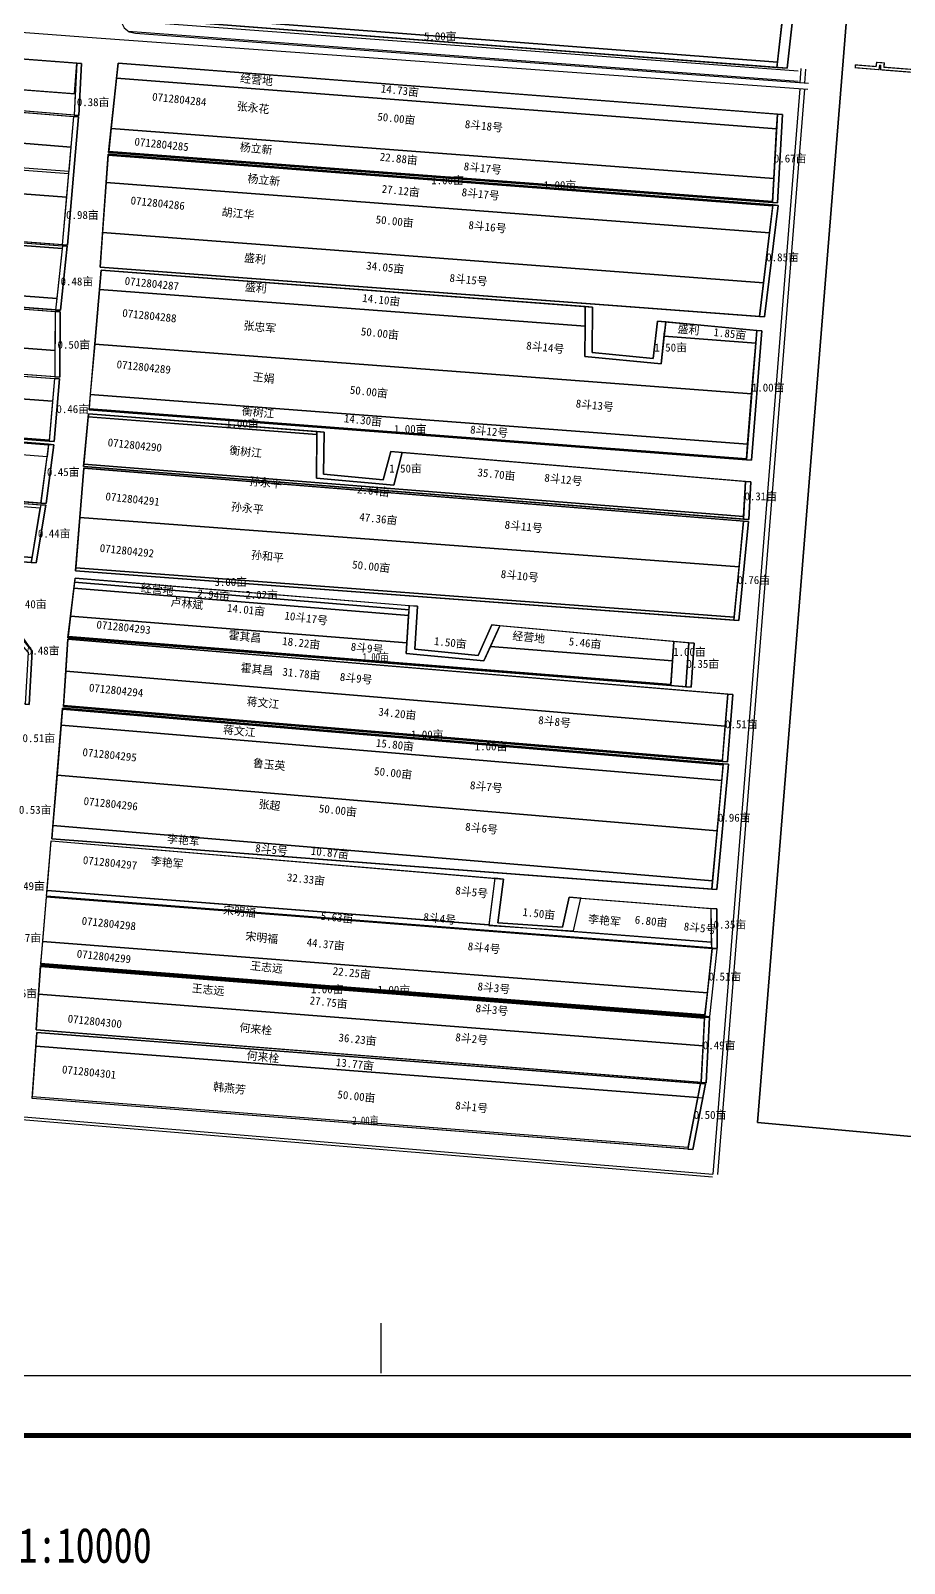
# Model space of a CAD drawing. Extents: x 548008 to 28551814, y 4990738 to 4997387.
# Drawn here: x 550650 to 551523, y 4990793 to 4992325 of the extents above; entities that cross this region are included whole.
import ezdxf
from ezdxf.enums import TextEntityAlignment as Align

# ---------------------------------------------------------------- set-up
doc = ezdxf.new("R2010")
doc.units = 0
doc.header["$LTSCALE"] = 10
for name, color, linetype in [('2019-4-4', 7, 'CONTINUOUS'), ('2021新职工', 3, 'CONTINUOUS'), ('2022年', 3, 'CONTINUOUS'), ('3.23分地', 7, 'CONTINUOUS'), ('TK', 7, 'CONTINUOUS'), ('出水桩', 5, 'CONTINUOUS'), ('地块名称', 6, 'CONTINUOUS'), ('地籍号', 7, 'CONTINUOUS'), ('开荒地', 6, 'CONTINUOUS'), ('扣减面积', 3, 'CONTINUOUS'), ('权利人', 10, 'CONTINUOUS'), ('林带', 3, 'CONTINUOUS'), ('油田占地', 4, 'CONTINUOUS'), ('注记', 3, 'CONTINUOUS'), ('测地框', 1, 'CONTINUOUS'), ('经营地', 5, 'CONTINUOUS'), ('经营地面积', 5, 'CONTINUOUS'), ('路', 4, 'CONTINUOUS'), ('身份地块', 1, 'CONTINUOUS'), ('身份地面积', 1, 'CONTINUOUS')]:
    doc.layers.add(name, color=color, linetype=linetype)
doc.styles.add('宋体', font='')
doc.styles.add('楷体', font='', dxfattribs={"width": 0.8})
doc.styles.get('宋体').set_extended_font_data('SimSun')
doc.styles.get('楷体').set_extended_font_data('NSimSun')

msp = doc.modelspace()

# ---------------------------------------------------------------- linework, layer by layer
at = {"layer": '2019-4-4', "color": 3, "linetype": 'Continuous', "elevation": 281.7, "flags": 128}
msp.add_lwpolyline([(550012.9, 4992055.9), (550673.8, 4992005.5), (550673.6, 4991979.1), (550010.7, 4992027.5)], close=True, dxfattribs=at)
at = {"layer": '2019-4-4', "color": 3, "linetype": 'Continuous', "flags": 128}
msp.add_lwpolyline([(550673.4, 4991977.5), (550671.5, 4991954.8), (550008, 4992003.5), (550010.5, 4992026.2)], close=True, dxfattribs=at)
at = {"layer": '2021新职工', "color": 1, "linetype": 'Continuous', "elevation": 281.6, "flags": 128}
msp.add_lwpolyline([(550008, 4992003.5), (550671.5, 4991954.8), (550668.1, 4991915.9), (550004, 4991967)], close=True, dxfattribs=at)
at = {"layer": '2021新职工', "color": 1, "linetype": 'Continuous', "flags": 128}
for points in [[(550667.5, 4991911.2), (550665.9, 4991899.1), (550002.4, 4991950.7), (550003.3, 4991962.9)], [(551331.4, 4991475.3), (551336, 4991525.4), (550675.9, 4991580.9), (550671.7, 4991530.7)], [(551319.9, 4991274), (551321.9, 4991310.6), (550657.4, 4991362), (550654.9, 4991326.3)], [(551316.8, 4991258.9), (551319.5, 4991272.8), (550655.6, 4991323.7), (550654.6, 4991310.2)]]:
    msp.add_lwpolyline(points, close=True, dxfattribs=at)
at = {"layer": '2022年', "color": 4, "linetype": 'Continuous', "flags": 128}
for points in [[(551341.2, 4991595.7), (551344.1, 4991630), (550684.6, 4991685.1), (550682.4, 4991650.7)], [(551340.6, 4991575.5), (551342, 4991591.3), (550681.3, 4991646.9), (550680, 4991631)]]:
    msp.add_lwpolyline(points, close=True, dxfattribs=at)
at = {"layer": '3.23分地', "color": 1, "linetype": 'Continuous', "flags": 128}
msp.add_lwpolyline([(551396.4, 4992293.5), (551402, 4992344.2), (550749.4, 4992394.4), (550746.8, 4992343.4)], close=True, dxfattribs=at)
at = {"layer": 'TK', "linetype": 'Continuous'}
msp.add_line((551000, 4990983.3), (551000, 4991033.3), dxfattribs=at)
at = {"layer": 'TK', "linetype": 'Continuous', "const_width": 5, "flags": 128}
msp.add_lwpolyline([(548084, 4990921), (553324, 4990921), (553324, 4997161), (548084, 4997161)], close=True, dxfattribs=at)
at = {"layer": 'TK', "linetype": 'Continuous', "flags": 128}
msp.add_lwpolyline([(548204, 4990980.9), (553204, 4990980.9), (553204, 4997041), (548204, 4997041)], close=True, dxfattribs=at)
at = {"layer": '出水桩', "color": 2, "linetype": 'Continuous', "flags": 128}
for points in [[(550026.2, 4992234.2), (550026.1, 4992232.2), (550687.5, 4992182.5), (550687.6, 4992184.5)], [(551391.8, 4992150.9), (550727, 4992201.6), (550726.9, 4992200.6), (551391.7, 4992149.9)], [(551391.4, 4992154.5), (550727.6, 4992204.3), (550727.4, 4992203.3), (551391.4, 4992153.5)], [(550003.4, 4991964.3), (550003.3, 4991962.9), (550667.5, 4991911.2), (550667.5, 4991911.7)], [(550004, 4991967), (550003.9, 4991966), (550668, 4991914.9), (550668.1, 4991915.9)], [(550935.7, 4991924.5), (550707.5, 4991942.1), (550707.3, 4991939.2), (550935.7, 4991921.6)], [(550708, 4991947.1), (550707.9, 4991946.1), (551365.2, 4991896.3), (551365.3, 4991897.3)], [(550681.4, 4991647.9), (550681.3, 4991646.9), (551342, 4991591.3), (551342.1, 4991592.3)], [(551341.2, 4991595.7), (550682.4, 4991650.7), (550682.3, 4991649.7), (551341.1, 4991594.7)], [(551323.8, 4991341.3), (550659.4, 4991392.7), (550659.3, 4991391.7), (551323.7, 4991340.3)], [(550659.4, 4991390.9), (550659.3, 4991389.9), (551323.4, 4991338.1), (551323.5, 4991339.1)]]:
    msp.add_lwpolyline(points, close=True, dxfattribs=at)
at = {"layer": '开荒地', "color": 6, "linetype": 'Continuous', "flags": 128}
for points in [[(551524.6, 4993071.6), (551376.4, 4991234), (552171, 4991161.7)], [(551557.7, 4992281.3), (551499.6, 4992285.9), (551499.8, 4992290.2), (551498.3, 4992290.3), (551497.7, 4992286.1), (551474.2, 4992288), (551474.4, 4992291), (551495.1, 4992289.3), (551495.7, 4992293.5), (551502.9, 4992293), (551502.7, 4992288.7), (551555.1, 4992284.5)]]:
    msp.add_lwpolyline(points, dxfattribs=at)
at = {"layer": '林带', "color": 3, "linetype": 'Continuous', "flags": 128}
for points in [[(550746.8, 4992343.4), (550746.6, 4992338.3), (551395.8, 4992288.4), (551396.4, 4992293.5)], [(550651, 4991798.6), (549996.3, 4991848), (549996.1, 4991842.9), (550650.1, 4991793.6)], [(550694.7, 4991788.1), (550694.5, 4991785.1), (551352.7, 4991735.9), (551353, 4991738.9)], [(550686.9, 4991719.5), (550686.8, 4991718.4), (551289.7, 4991670.5), (551289.8, 4991671.6)], [(551307.7, 4991713.3), (551292.7, 4991714.7), (551289.7, 4991670.5), (551304.8, 4991669.3)], [(550651, 4991259.9), (551307.1, 4991209.1), (551306.7, 4991207.1), (550650.9, 4991257.9)]]:
    msp.add_lwpolyline(points, close=True, dxfattribs=at)
at = {"layer": '林带', "color": 3, "linetype": 'Continuous', "elevation": 282.2, "flags": 128}
msp.add_lwpolyline([(550693.9, 4991777.8), (550693.5, 4991773.8), (551027.9, 4991746.4), (551028.1, 4991750.4)], close=True, dxfattribs=at)
at = {"layer": '油田占地', "color": 6, "linetype": 'Continuous', "const_width": 1, "flags": 128}
msp.add_lwpolyline([(551557.7, 4992281.3), (551499.6, 4992285.9), (551499.8, 4992290.2), (551498.3, 4992290.3), (551497.7, 4992286.1), (551474.2, 4992288), (551474.4, 4992291), (551495.1, 4992289.3), (551495.7, 4992293.5), (551502.9, 4992293), (551502.7, 4992288.7), (551555.1, 4992284.5)], dxfattribs=at)
at = {"layer": '油田占地', "color": 4, "linetype": 'Continuous', "flags": 128}
for points in [[(551284.6, 4992034), (551276.2, 4992034.8), (551272.1, 4991997.3), (551211.1, 4992003.4), (551211.4, 4992048.8), (551204, 4992049.3), (551203.7, 4991999.6), (551280, 4991992)], [(551021.2, 4991903.5), (551009.7, 4991904.5), (551002.2, 4991876.3), (550942.5, 4991881.7), (550942.9, 4991923.9), (550935.7, 4991924.5), (550935.3, 4991877.7), (551012.6, 4991870.8)], [(551118.7, 4991730.4), (551110.7, 4991731.1), (551096.9, 4991700.7), (551033.7, 4991706.8), (551036.4, 4991749.8), (551028.1, 4991750.4), (551025.2, 4991702.7), (551102.8, 4991695.2)], [(551199.7, 4991458.1), (551188, 4991459), (551181.2, 4991429.1), (551116.8, 4991433.3), (551122.4, 4991477.2), (551113.6, 4991478), (551107.6, 4991430.8), (551192.4, 4991425.4)]]:
    msp.add_lwpolyline(points, close=True, dxfattribs=at)
at = {"layer": '注记', "color": 1, "linetype": 'Continuous'}
msp.add_circle((551047, 4991360.6), 1, dxfattribs=at)
at = {"layer": '测地框', "color": 0, "linetype": 'Continuous'}
msp.add_lwpolyline([(551524.6, 4993071.6), (552272.3, 4993012.7), (552264.7, 4992928.4), (552391.3, 4992918.7), (552271.2, 4991392.8), (552189.7, 4991399.2), (552171, 4991161.7), (551376.4, 4991234)], close=True, dxfattribs=at)
at = {"layer": '测地框', "color": 0, "linetype": 'Continuous', "flags": 128}
for points, elevation in [([(550715.3, 4992317.5), (549348.6, 4992420.6)], 283.2), ([(550739.8, 4992343.8), (550739.5, 4992337.7), (550740.6, 4992332.6), (550743, 4992327.8), (550748, 4992323.8), (550754.4, 4992322.7), (551427.5, 4992272.5)], 282.4), ([(550744, 4992335.3), (551417.1, 4992285)], 282.7), ([(551426.6, 4992266.4), (550715.3, 4992317.5)], 283.2), ([(550747, 4992324.6), (551417, 4992274.5)], 283.1), ([(551419.1, 4992273.1), (551420.1, 4992287.3)], 282.8), ([(551423.7, 4992272.7), (551424.7, 4992286.8)], 282.8), ([(551418.6, 4992266.9), (551331.7, 4991182.2)], 282.9), ([(551423.2, 4992266.6), (551336.3, 4991181.8)], 282.7), ([(549620.6, 4991321.6), (551331.5, 4991179.6)], 282.2), ([(549620.8, 4991324.3), (551331.7, 4991182.2)], 282.4)]:
    msp.add_lwpolyline(points, dxfattribs=dict(at, elevation=elevation))
for points, elevation in [([(550746.6, 4992338.3), (550750.8, 4992422.2), (551414.9, 4992368.9), (551405.9, 4992287.6)], 281.8), ([(550031.5, 4992295), (550036.8, 4992342.8), (550700.5, 4992292.2), (550697.7, 4992240.2)], 281.7), ([(550020.2, 4992160.8), (550031.1, 4992293.3), (550697.5, 4992238.9), (550686.3, 4992110.7)], 281.8), ([(550727.4, 4992203.3), (550737.1, 4992292.5), (551401.2, 4992241.4), (551396.4, 4992153.1)], 281.8), ([(550719, 4992088.8), (550727, 4992201.6), (551396.9, 4992150.5), (551383.5, 4992039.1)], 282), ([(550015.4, 4992095.6), (550020.4, 4992159.7), (550686.2, 4992109.6), (550679.3, 4992045.6)], 281.7), ([(550010.7, 4992027.5), (550015.8, 4992094.7), (550679.1, 4992044), (550678.7, 4991978.7)], 281.7), ([(550707.9, 4991946.1), (550719.9, 4992085.6), (551211.4, 4992048.8), (551211.1, 4992003.4), (551272.1, 4991997.3), (551276.2, 4992034.8), (551380.7, 4992025.1), (551370.3, 4991895.9)], 282.2), ([(550003.9, 4991966), (550010.5, 4992026.2), (550678.3, 4991977.1), (550672.9, 4991914.5)], 281.6), ([(549998.7, 4991904.2), (550003.4, 4991964.3), (550672.6, 4991911.3), (550664.9, 4991852.4)], 281.7), ([(550702.5, 4991889.4), (550707.5, 4991942.1), (550942.9, 4991923.9), (550942.5, 4991881.7), (551002.2, 4991876.3), (551009.7, 4991904.5), (551369.8, 4991874.1), (551367.7, 4991836.4)], 282.2), ([(549996.1, 4991842.9), (549998.5, 4991903), (550664.8, 4991850.9), (550655.2, 4991793.2)], 281.6), ([(550694.5, 4991785.1), (550702.6, 4991887.8), (551367.5, 4991834.4), (551357.8, 4991735.5)], 282.2), ([(550686.8, 4991718.4), (550693.9, 4991777.8), (551036.4, 4991749.8), (551033.7, 4991706.8), (551096.9, 4991700.7), (551110.7, 4991731.1), (551313, 4991712.8), (551310, 4991668.9)], 282.2), ([(549982.8, 4991707.2), (549986.5, 4991721), (550043.7, 4991717.1), (550045.3, 4991757.3), (550635.4, 4991727.2), (550650.9, 4991704.8), (550648.1, 4991651.7)], 281.7), ([(550682.3, 4991649.7), (550686.6, 4991717), (551351.8, 4991661.5), (551346.2, 4991594.2)], 282.3), ([(550670.6, 4991517.2), (550681.4, 4991647.9), (551347.2, 4991591.9), (551335.7, 4991466.6)], 282.4), ([(550665.4, 4991460), (550670.1, 4991515.4), (551122.4, 4991477.2), (551116.8, 4991433.3), (551181.2, 4991429.1), (551188, 4991459), (551335.7, 4991447.3), (551336.1, 4991407.9)], 282.4), ([(551328.7, 4991339.9), (551335.9, 4991407.2), (550665.2, 4991459), (550659.3, 4991391.7)], 282.4), ([(550654.9, 4991326.3), (550659.4, 4991390.9), (551328.5, 4991338.7), (551324.9, 4991273.6)], 282.4), ([(550650.9, 4991257.9), (550655.6, 4991323.7), (551324.5, 4991272.4), (551311.7, 4991206.7)], 282.2)]:
    msp.add_lwpolyline(points, close=True, dxfattribs=dict(at, elevation=elevation))
at = {"layer": '经营地', "color": 5, "linetype": 'Continuous', "flags": 128}
for points in [[(551395.4, 4992227), (551396.2, 4992241.8), (550737.1, 4992292.5), (550735.5, 4992277.8), (550735.5, 4992277.8)], [(551027.5, 4991740.6), (551027.9, 4991746.4), (550693.5, 4991773.8), (550692.8, 4991768)], [(551291.4, 4991695.3), (551292.7, 4991714.7), (551118.7, 4991730.4), (551109.4, 4991709.7)]]:
    msp.add_lwpolyline(points, close=True, dxfattribs=at)
at = {"layer": '路', "color": 4, "linetype": 'Continuous', "flags": 128}
for points in [[(551414.9, 4992368.9), (551404.9, 4992369.7), (551395.8, 4992288.4), (551405.9, 4992287.6)], [(550700.5, 4992292.2), (550695.7, 4992292.6), (550692.9, 4992240.6), (550697.7, 4992240.2)], [(550697.5, 4992238.9), (550692.4, 4992239.3), (550681.2, 4992111.1), (550686.3, 4992110.7)], [(551401.2, 4992241.4), (551396.2, 4992241.8), (551391.4, 4992153.5), (551396.4, 4992153.1)], [(551396.9, 4992150.5), (551391.8, 4992150.9), (551378.5, 4992039.5), (551383.5, 4992039.1)], [(550686.2, 4992109.6), (550681.3, 4992109.9), (550674.4, 4992045.9), (550679.3, 4992045.6)], [(550679.1, 4992044), (550674, 4992044.4), (550673.6, 4991979.1), (550678.7, 4991978.7)], [(551380.7, 4992025.1), (551375.6, 4992025.6), (551365.2, 4991896.3), (551370.3, 4991895.9)], [(550678.3, 4991977.1), (550673.4, 4991977.5), (550668, 4991914.9), (550672.9, 4991914.5)], [(550672.6, 4991911.3), (550667.5, 4991911.7), (550659.8, 4991852.8), (550664.9, 4991852.4)], [(551369.8, 4991874.1), (551364.4, 4991874.5), (551362.3, 4991836.8), (551367.7, 4991836.4)], [(551364.4, 4991874.5), (551369.8, 4991874.1), (551367.7, 4991836.4), (551362.3, 4991836.8)], [(550664.8, 4991850.9), (550659.8, 4991851.3), (550650.1, 4991793.6), (550655.2, 4991793.2)], [(551367.5, 4991834.4), (551362.5, 4991834.8), (551352.7, 4991735.9), (551357.8, 4991735.5)], [(550650.9, 4991704.8), (550634.8, 4991725.2), (550630.4, 4991722.6), (550646.9, 4991703.6), (550644.1, 4991652), (550648.1, 4991651.7)], [(551313, 4991712.8), (551307.7, 4991713.3), (551304.8, 4991669.3), (551310, 4991668.9)], [(551351.8, 4991661.5), (551346.8, 4991661.9), (551341.1, 4991594.7), (551346.2, 4991594.2)], [(551347.2, 4991591.9), (551342.1, 4991592.3), (551330.6, 4991466.9), (551335.7, 4991466.6)], [(551335.7, 4991447.3), (551329.8, 4991447.8), (551330.2, 4991408.3), (551336.1, 4991407.9)], [(551335.9, 4991407.2), (551330.9, 4991407.6), (551323.7, 4991340.3), (551328.7, 4991339.9)], [(551328.5, 4991338.7), (551323.5, 4991339.1), (551319.9, 4991274), (551324.9, 4991273.6)], [(551324.5, 4991272.4), (551319.5, 4991272.8), (551306.7, 4991207.1), (551311.7, 4991206.7)]]:
    msp.add_lwpolyline(points, close=True, dxfattribs=at)
at = {"layer": '身份地块', "color": 1, "linetype": 'Continuous'}
for p, q in [((551203.9, 4992030.4), (551203.7, 4991999.6)), ((551280, 4991992), (551283.5, 4992024.4)), ((551374.7, 4992017.5), (551374.7, 4992017.5)), ((551203.7, 4991999.6), (551280, 4991992))]:
    msp.add_line(p, q, dxfattribs=at)
at = {"layer": '身份地块', "color": 1, "linetype": 'Continuous', "flags": 128}
for points in [[(550749.4, 4992394.4), (550746.8, 4992343.4), (551396.4, 4992293.5), (551402, 4992344.2)], [(551392.7, 4992177.4), (551395.4, 4992227), (550735.5, 4992277.8), (550730, 4992227.2), (550730, 4992227.2)], [(550026.1, 4992232.2), (550687.5, 4992182.5), (550685.4, 4992158.8), (550024.1, 4992208.5)], [(551391.4, 4992154.5), (551392.7, 4992177.4), (550730, 4992227.2), (550727.6, 4992204.3)], [(550024.1, 4992208.5), (550685.4, 4992158.8), (550681.2, 4992111.1), (550020.2, 4992160.8)], [(551388.5, 4992122.9), (551391.7, 4992149.9), (550726.9, 4992200.6), (550725, 4992173.5)], [(551382.5, 4992073), (551388.5, 4992122.9), (550725, 4992173.5), (550721.5, 4992123.5)], [(551378.5, 4992039.5), (551382.5, 4992073), (550721.5, 4992123.5), (550719, 4992088.8)], [(551203.9, 4992029.7), (551204, 4992049.3), (550719.9, 4992085.6), (550718.3, 4992066.5)], [(551374.6, 4992012.9), (551283, 4992019.9), (551280, 4991992), (551203.7, 4991999.6), (551203.9, 4992029.7), (550718.3, 4992066.5), (550713.6, 4992011.9), (551370.5, 4991962.1)], [(551374.6, 4992012.9), (551375.6, 4992025.6), (551284.6, 4992034), (551283, 4992019.9)], [(551366.5, 4991911.7), (551370.5, 4991962.1), (550713.6, 4992011.9), (550709.2, 4991961.5)], [(550659.8, 4991852.8), (550665.9, 4991899.1), (550002.4, 4991950.7), (549998.7, 4991904.2)], [(551365.3, 4991897.3), (551366.5, 4991911.7), (550709.2, 4991961.5), (550708, 4991947.1)], [(551362.4, 4991839.5), (551364.4, 4991874.5), (551021.2, 4991903.5), (551012.6, 4991870.8), (550935.3, 4991877.7), (550935.7, 4991921.6), (550707.2, 4991939.2), (550702.8, 4991892)], [(550659.8, 4991851.3), (550659.2, 4991847.8), (549998.4, 4991899.4), (549998.5, 4991903)], [(549998.4, 4991899.4), (549996.3, 4991848), (550651, 4991798.6), (550659.2, 4991847.8)], [(551357.9, 4991789.1), (551362.5, 4991834.8), (550702.6, 4991887.8), (550698.7, 4991838.4)], [(551362.3, 4991836.8), (551362.4, 4991839.5), (550702.8, 4991892), (550702.5, 4991889.4)], [(551357.9, 4991789.1), (550698.7, 4991838.4), (550694.7, 4991788.1), (551353, 4991738.9)], [(551353, 4991738.9), (551357.9, 4991789.1), (550698.7, 4991838.4), (550694.7, 4991788.1)], [(551292.7, 4991714.7), (551118.7, 4991730.4), (551102.8, 4991695.2), (551025.2, 4991702.7), (551027.9, 4991746.4), (550693.5, 4991773.8), (550686.9, 4991719.5), (551289.8, 4991671.6)], [(551025.8, 4991713.4), (551027.5, 4991740.6), (550692.8, 4991768), (550689.4, 4991740)], [(551289.8, 4991671.6), (551291.4, 4991695.3), (551109.4, 4991709.7), (551102.8, 4991695.2), (551025.2, 4991702.7), (551025.8, 4991713.4), (550689.4, 4991740), (550686.9, 4991719.5)], [(551344.1, 4991630), (551346.8, 4991661.9), (550686.6, 4991717), (550684.6, 4991685.1)], [(551336, 4991525.4), (551340.6, 4991575.5), (550680, 4991631), (550675.9, 4991580.9)], [(551330.6, 4991466.9), (551331.4, 4991475.3), (550671.7, 4991530.7), (550670.6, 4991517.2)], [(550665.9, 4991465.6), (550670.1, 4991515.4), (551113.6, 4991478), (551107.7, 4991431.3)], [(551326.2, 4991363.4), (551330.9, 4991407.6), (550665.2, 4991459), (550661.3, 4991414.9)], [(551330.1, 4991414), (551330.2, 4991408.3), (550665.4, 4991460), (550665.9, 4991465.6)], [(551192.3, 4991424.7), (551192.4, 4991425.4), (551199.7, 4991458.1), (551329.8, 4991447.8), (551330.1, 4991414)], [(551323.8, 4991341.3), (551326.2, 4991363.4), (550661.3, 4991414.9), (550659.4, 4991392.7)], [(551321.9, 4991310.6), (551323.4, 4991338.1), (550659.3, 4991389.9), (550657.4, 4991362)], [(550654.6, 4991310.2), (550651, 4991259.9), (551307.1, 4991209.1), (551316.8, 4991258.9)], [(551307.1, 4991209.1), (551316.8, 4991258.9), (550654.6, 4991310.2), (550651, 4991259.9)]]:
    msp.add_lwpolyline(points, close=True, dxfattribs=at)
for points, elevation in [([(550036.8, 4992342.8), (550033.4, 4992312.5), (550693.4, 4992262.2), (550695.7, 4992292.6)], 281.7), ([(550033.4, 4992312.5), (550694, 4992262.1), (550692.9, 4992240.6), (550031.5, 4992295)], 281.7), ([(550031.1, 4992293.3), (550692.4, 4992239.3), (550689.8, 4992208.7), (550028.6, 4992262.7)], 281.8), ([(550028.6, 4992262.7), (550689.8, 4992208.7), (550687.6, 4992184.5), (550026.2, 4992234.2)], 281.8), ([(550020.2, 4992157.3), (550681, 4992107.5), (550675.6, 4992057.5), (550016.3, 4992107.1)], 281.7), ([(550020.4, 4992159.7), (550681.3, 4992109.9), (550681, 4992107.5), (550020.2, 4992157.3)], 281.7), ([(550016.3, 4992107.1), (550675.6, 4992057.5), (550674.4, 4992045.9), (550015.4, 4992095.6)], 281.7), ([(550015.8, 4992094.7), (550674, 4992044.4), (550673.8, 4992005.5), (550012.9, 4992055.9)], 281.7)]:
    msp.add_lwpolyline(points, close=True, dxfattribs=dict(at, elevation=elevation))
for points in [[(551378.5, 4992039.5), (551383.4, 4992080.2)], [(551284.6, 4992034), (551375.6, 4992025.6)], [(551362.3, 4991836.8), (550702.5, 4991889.4)], [(551289.8, 4991671.6), (550686.9, 4991719.5)], [(551289.8, 4991671.1), (551292.7, 4991714.7)], [(551330.2, 4991408.3), (550665.4, 4991460)], [(551307, 4991259.7), (551321.8, 4991258.5)]]:
    msp.add_lwpolyline(points, dxfattribs=at)

# ---------------------------------------------------------------- texts
at = {"layer": '2021新职工', "color": 1, "linetype": 'Continuous', "style": '宋体'}
for s, p in [('张超', (550888.4, 4991551.3)), ('8斗6号', (551100.5, 4991528.2)), ('何来栓', (550874.7, 4991327.5)), ('何来栓', (550881.9, 4991299.7))]:
    msp.add_text(s, height=8, rotation=354, dxfattribs=at).set_placement(p, align=Align.MIDDLE)
for s, p in [('50.00亩', (550937.4, 4991543.9)), ('36.23亩', (550957.1, 4991315)), ('13.77亩', (550954.4, 4991290.3))]:
    msp.add_text(s, height=8, rotation=354, dxfattribs=at).set_placement(p)
at = {"layer": '2022年', "color": 4, "linetype": 'Continuous', "style": '宋体'}
for p in [(550881.9, 4991653.5), (550858.3, 4991625.4)]:
    msp.add_text('蒋文江', height=8, rotation=354, dxfattribs=at).set_placement(p, align=Align.MIDDLE)
at = {"layer": 'TK', "color": 0, "linetype": 'Continuous', "style": '宋体', "width": 0.8}
msp.add_text('1:10000', height=35, dxfattribs=at).set_placement((550704, 4990811), align=Align.MIDDLE)
at = {"layer": '地块名称', "color": 1, "linetype": 'Continuous', "style": '宋体'}
for s, rotation, p in [('8斗18号', 354, (551102.8, 4992230.2)), ('8斗17号', 354, (551101.7, 4992188)), ('8斗17号', 354, (551099.6, 4992162.1)), ('8斗16号', 354, (551106.4, 4992129.3)), ('8斗15号', 354, (551087.5, 4992076.4)), ('8斗14号', 354, (551164.2, 4992008.8)), ('8斗13号', 354, (551213.7, 4991950.9)), ('8斗12号', 354, (551108.1, 4991924.9)), ('8斗12号', 354, (551182.3, 4991876.8)), ('8斗11号', 354, (551142.6, 4991829.8)), ('8斗10号', 354, (551138.7, 4991780.5)), ('10斗17号', 352.7161, (550925.1, 4991738.2)), ('8斗9号', 354, (550986, 4991708.1)), ('8斗9号', 354, (550975.1, 4991678)), ('8斗8号', 354, (551173.5, 4991634.8)), ('8斗7号', 354, (551105.2, 4991569.7)), ('8斗5号', 354, (550890.5, 4991506.8)), ('8斗5号', 354, (551090.6, 4991464.4)), ('8斗4号', 354, (551058.6, 4991438)), ('8斗5号', 354, (551319, 4991428.5)), ('8斗4号', 354, (551103, 4991408.7)), ('8斗3号', 354, (551112.8, 4991368.6)), ('8斗3号', 354, (551110.9, 4991346.8)), ('8斗2号', 354, (551090.6, 4991317.8)), ('8斗1号', 354, (551090.6, 4991249.6))]:
    msp.add_text(s, height=8, rotation=rotation, dxfattribs=at).set_placement(p, align=Align.MIDDLE)
at = {"layer": '地籍号', "color": 1, "linetype": 'Continuous', "style": '宋体'}
for s, p in [('0712804284', (550798.2, 4992256.4)), ('0712804285', (550780.5, 4992211.5, -281.8)), ('0712804286', (550776.6, 4992152.7, -281.8)), ('0712804287', (550770.7, 4992072.3)), ('0712804288', (550768.3, 4992040.2, -281.8)), ('0712804289', (550762.6, 4991988.9, -281.8)), ('0712804290', (550753.7, 4991910.9, -281.8)), ('0712804291', (550751.5, 4991856.9, -281.8)), ('0712804292', (550745.8, 4991805.3, -281.8)), ('0712804293', (550742.5, 4991728.8, -281.8)), ('0712804294', (550735, 4991665.8)), ('0712804295', (550728.5, 4991601.3, -281.8)), ('0712804296', (550729.6, 4991552.4, -281.8)), ('0712804297', (550728.9, 4991493.4)), ('0712804298', (550727.7, 4991432.7, -281.8)), ('0712804299', (550722.8, 4991399.8, -281.8)), ('0712804300', (550713.7, 4991334.9, -281.8)), ('0712804301', (550708, 4991284.2, -281.8))]:
    msp.add_text(s, height=8, rotation=354, dxfattribs=at).set_placement(p, align=Align.MIDDLE)
at = {"layer": '扣减面积', "color": 3, "linetype": 'Continuous', "style": '宋体'}
for s, p in [('5.00亩', (551042.8, 4992315.5, 281.8)), ('0.38亩', (550695.7, 4992249.7)), ('0.67亩', (551392.7, 4992193.4)), ('1.00亩', (551050.1, 4992171.6, 564)), ('1.00亩', (551162.5, 4992166.7, 281.8)), ('0.98亩', (550685, 4992136.9)), ('0.85亩', (551385.1, 4992094.6)), ('0.48亩', (550679.5, 4992070.5)), ('0.50亩', (550676.4, 4992007.3)), ('1.50亩', (551273.2, 4992004.4)), ('1.00亩', (551370.7, 4991964.4)), ('0.46亩', (550675.3, 4991942.9, 281.6)), ('1.00亩', (550844.9, 4991928.6)), ('1.00亩', (551012.8, 4991923, 282.2)), ('0.45亩', (550665.8, 4991880)), ('1.50亩', (551008.1, 4991883.5)), ('0.31亩', (551363.3, 4991855.7)), ('0.44亩', (550656.8, 4991818.5)), ('0.76亩', (551356.3, 4991772)), ('3.00亩', (550833.3, 4991770.1)), ('2.02亩', (550864.2, 4991757.3)), ('0.40亩', (550632.9, 4991747.9)), ('0.48亩', (550645.8, 4991701.5)), ('1.00亩', (551292, 4991700.2)), ('0.35亩', (551305.4, 4991688.2)), ('1.00亩', (551029.8, 4991617.6)), ('0.51亩', (551343.9, 4991627.9)), ('0.51亩', (550641.4, 4991614)), ('1.00亩', (551093.6, 4991605.8)), ('0.53亩', (550637.8, 4991542.4)), ('0.96亩', (551336.8, 4991534.5)), ('0.49亩', (550631.1, 4991466.2)), ('0.35亩', (551332.4, 4991427.7)), ('0.47亩', (550627.4, 4991414.4)), ('0.51亩', (551327.5, 4991375.7)), ('0.46亩', (550623.3, 4991358.9)), ('1.00亩', (550929.8, 4991363, -0.1)), ('1.00亩', (550996.4, 4991362.5, 282.4)), ('0.49亩', (551321.7, 4991307)), ('0.50亩', (551312.6, 4991237.4))]:
    msp.add_text(s, height=8, dxfattribs=at).set_placement(p)
at = {"layer": '扣减面积', "color": 3, "linetype": 'Continuous', "style": '楷体', "width": 0.8}
for s, p in [('1.00亩', (550981.5, 4991695, 282.2)), ('2.00亩', (550971.1, 4991231.8))]:
    msp.add_text(s, height=8, dxfattribs=at).set_placement(p)
at = {"layer": '扣减面积', "color": 4, "linetype": 'Continuous', "style": '宋体'}
msp.add_text('1.50亩', height=8, rotation=354, dxfattribs=at).set_placement((551141.1, 4991440.4))
at = {"layer": '权利人', "color": 1, "linetype": 'Continuous', "style": '宋体'}
for s, p in [('张永花', (550872, 4992248.3)), ('杨立新', (550875.1, 4992207.6)), ('杨立新', (550882.8, 4992176.2)), ('胡江华', (550856.9, 4992142.7)), ('盛利', (550873.9, 4992097.6)), ('盛利', (550874.8, 4992068.5)), ('张忠军', (550878.7, 4992029.1)), ('盛利', (551307.5, 4992026.6)), ('王娟', (550882.6, 4991978.4)), ('衡树江', (550877.1, 4991943.9)), ('衡树江', (550864.6, 4991904.5)), ('孙永平', (550884.5, 4991873.6)), ('孙永平', (550866.3, 4991848.2)), ('孙和平', (550886.4, 4991799.9)), ('霍其昌', (550863.8, 4991719.7)), ('霍其昌', (550875.9, 4991687.1)), ('鲁玉英', (550888.1, 4991591.9)), ('李艳军', (550802.3, 4991516.5)), ('李艳军', (550786.1, 4991494)), ('宋明福', (550858.5, 4991445)), ('李艳军', (551223.4, 4991436.1)), ('宋明福', (550880.7, 4991418.8)), ('王志远', (550885.5, 4991389.3)), ('王志远', (550827, 4991366.9)), ('韩燕芳', (550848.4, 4991268.3))]:
    msp.add_text(s, height=8, rotation=354, dxfattribs=at).set_placement(p, align=Align.MIDDLE)
msp.add_text('卢林斌', height=8, rotation=354, dxfattribs=at).set_placement((550789.1, 4991750.2))
at = {"layer": '经营地', "color": 5, "linetype": 'Continuous', "style": '宋体'}
msp.add_text('经营地', height=8, rotation=354, dxfattribs=at).set_placement((550875.5, 4992276.3), align=Align.MIDDLE)
for s, p in [('14.73亩', (550999.4, 4992263.4)), ('经营地', (550759.4, 4991764.6))]:
    msp.add_text(s, height=8, rotation=354, dxfattribs=at).set_placement(p)
at = {"layer": '经营地面积', "color": 5, "linetype": 'Continuous', "style": '宋体'}
msp.add_text('2.94亩', height=8, rotation=354, dxfattribs=at).set_placement((550815.9, 4991758.9))
at = {"layer": '身份地面积', "color": 1, "linetype": 'Continuous', "style": '宋体'}
for s, p in [('50.00亩', (550995.9, 4992235.4)), ('22.88亩', (550998.3, 4992195.3)), ('27.12亩', (551000.3, 4992163.2)), ('50.00亩', (550994.2, 4992132.7)), ('34.05亩', (550984.8, 4992086.6)), ('14.10亩', (550980.8, 4992054.1)), ('50.00亩', (550979.4, 4992020.7)), ('1.85亩', (551332.1, 4992020)), ('50.00亩', (550968.4, 4991962.3)), ('14.30亩', (550962.5, 4991933.8)), ('35.70亩', (551096, 4991879.8)), ('2.64亩', (550975.7, 4991862.9)), ('47.36亩', (550977.9, 4991835.3)), ('50.00亩', (550970.7, 4991787.7)), ('14.01亩', (550845.6, 4991744.4)), ('18.22亩', (550900.8, 4991711.2)), ('31.78亩', (550901, 4991680.5)), ('34.20亩', (550996.9, 4991640.6)), ('15.80亩', (550994.5, 4991609.5)), ('50.00亩', (550992.7, 4991581.3)), ('10.87亩', (550929.4, 4991501.5)), ('32.33亩', (550905.5, 4991475.1)), ('5.63亩', (550939.3, 4991436.5, 63.8)), ('6.80亩', (551253.3, 4991432.8)), ('44.37亩', (550925.2, 4991410.1)), ('22.25亩', (550951.3, 4991381.5)), ('27.75亩', (550928.2, 4991352)), ('50.00亩', (550956, 4991258.1))]:
    msp.add_text(s, height=8, rotation=354, dxfattribs=at).set_placement(p)
at = {"layer": '身份地面积', "color": 4, "linetype": 'Continuous', "style": '宋体'}
msp.add_text('1.50亩', height=8, rotation=354, dxfattribs=at).set_placement((551052.6, 4991711.2))
at = {"layer": '身份地面积', "color": 5, "linetype": 'Continuous', "style": '宋体'}
for s, p in [('经营地', (551130.9, 4991716.6)), ('5.46亩', (551187.3, 4991710.9))]:
    msp.add_text(s, height=8, rotation=354, dxfattribs=at).set_placement(p)

doc.saveas('drawing.dxf')
